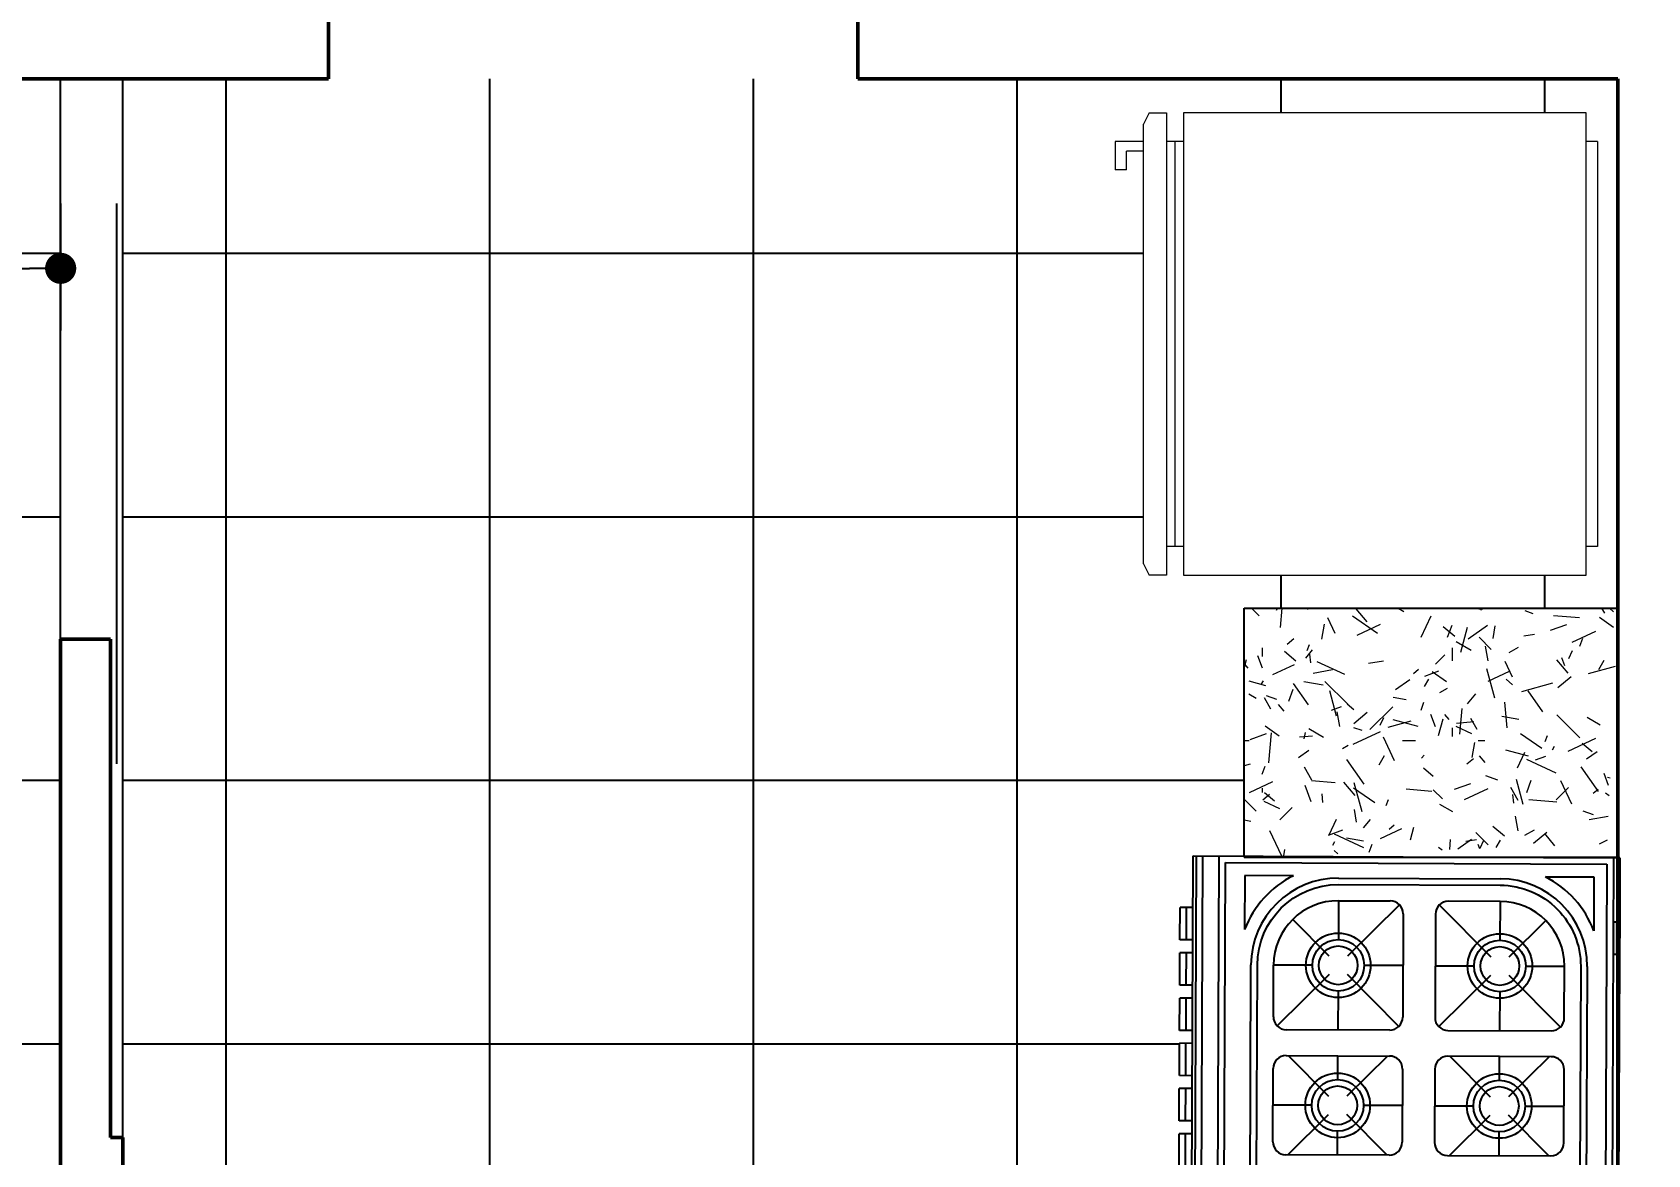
# Model space of a CAD drawing. Header units: millimetres. Extents: x 124972 to 152645, y 1647 to 10452.
# Drawn here: x 152114.9 to 152374.2, y 8745.2 to 8925.5 of the extents above; entities that cross this region are included whole.
import ezdxf

# ---------------------------------------------------------------- set-up
doc = ezdxf.new("R2010")
doc.units = ezdxf.units.MM
for name, color, linetype in [('ACESSORIOS', 2, 'Continuous'), ('COZINHA', 2, 'Continuous'), ('PAREDES', 5, 'Continuous'), ('Piso', 55, 'Continuous'), ('PN010', 1, 'Continuous')]:
    doc.layers.add(name, color=color, linetype=linetype)
for name, color, linetype, lineweight in [('Hachura', 1, 'Continuous', 9), ('Parede Baixa', 5, 'Continuous', 50), ('Pilares Sub-solo', 7, 'Continuous', 70)]:
    doc.layers.add(name, color=color, linetype=linetype, lineweight=lineweight)
doc.styles.add('Valéria', font='romantic.ttf', dxfattribs={"height": 10})
doc.dimstyles.new('Cota - 50', dxfattribs={"dimtxt": 10, "dimasz": 5, "dimexe": 10, "dimexo": 20, "dimgap": 5, "dimtad": 1, "dimtxsty": 'Valéria', "dimblk": 'DOT', "dimcen": 0, "dimclrd": 12, "dimclre": 12, "dimclrt": 2, "dimazin": 2, "dimtfac": 1, "dimtix": 1, "dimtmove": 0, "dimatfit": 3, "dimldrblk": 'DOT', "dimfxl": 1, "dimarcsym": 0})
pattern_1 = [(359.9999999999999, (0, 0), (2.842170943040401e-14, 42.33333333333334), []), (90, (0, 0), (-42.33333333333333, 3.197442310920451e-14), [])]

# ---------------------------------------------------------------- blocks, each defined once
blk = doc.blocks.new('gel')
at = {"layer": 'Hachura'}
for p, q in [((33132.79045288717, 7050.491495245035), (33203.79045288717, 7050.491495245035)), ((33132.79045288717, 7050.491495245035), (33132.79045288717, 7048.491495245035)), ((33203.79045288717, 7050.491495245035), (33203.79045288717, 7048.491495245035)), ((33208.79045288717, 7048.491495245035), (33127.79045288717, 7048.491495245035)), ((33127.79045288717, 7048.491495245035), (33127.79045288717, 6977.991495245033)), ((33208.79045288717, 7039.491495245035), (33208.79045288717, 7048.491495245035)), ((33208.79045288717, 6977.991495245033), (33208.79045288717, 7039.491495245035)), ((33127.79045288717, 6977.991495245033), (33132.79045288717, 6977.991495245033)), ((33132.79045288717, 6977.991495245033), (33203.79045288717, 6977.991495245033)), ((33132.79045288717, 6977.991495245033), (33132.79045288717, 6974.991495245033)), ((33203.79045288717, 6977.991495245033), (33208.79045288717, 6977.991495245033)), ((33203.79045288717, 6977.991495245033), (33203.79045288717, 6974.991495245033)), ((33127.79045288717, 6971.991495245033), (33127.79045288717, 6974.991495245033)), ((33127.79045288717, 6974.991495245033), (33208.79045288717, 6974.991495245033)), ((33132.79045288717, 6976.491495245033), (33203.79045288717, 6976.491495245033)), ((33208.79045288717, 6974.991495245033), (33208.79045288717, 6971.991495245033)), ((33127.79045288717, 6971.991495245033), (33129.79045288717, 6970.991495245033)), ((33206.79045288717, 6970.991495245033), (33129.79045288717, 6970.991495245033)), ((33134.50524871211, 6970.991495245033), (33134.50524871211, 6967.991495245033)), ((33206.79045288717, 6970.991495245033), (33208.79045288717, 6971.991495245033)), ((33132.79045288717, 6965.991495245033), (33137.79045288717, 6965.991495245033)), ((33137.79045288717, 6967.991495245033), (33134.50524871211, 6967.991495245035)), ((33137.79045288717, 6967.991495245035), (33137.79045288717, 6965.991495245033))]:
    blk.add_line(p, q, dxfattribs=at)
blk.add_lwpolyline([(33132.80784896847, 6970.991495245033), (33132.79045288717, 6968.991495245033), (33132.79045288717, 6965.991495245033)], dxfattribs=at)
blk = doc.blocks.new('6-PL')
at = {"layer": 'COZINHA'}
h = blk.add_hatch(color=1, dxfattribs=at)
h.dxf.hatch_style = 1
h.paths.add_polyline_path([(-69.0000000000001, -3.000000000000056), (-69.00000000000023, -4.000000000000049), (-64.00000000000023, -4.000000000000045), (-64.0000000000001, -3.000000000000056)])
h.paths.add_polyline_path([(-16.99999999999999, -3), (-16.99999999999988, -4.000000000000011), (-11.99999999999987, -4.000000000000007), (-12, -3)])
at = {"layer": 'COZINHA', "color": 15}
for p, q in [((-79.0000000000001, -3.000000000000056), (-69.00000000000017, -3.000000000000056)), ((-79.0000000000001, -3.000000000000056), (-79.00000000000004, -4.000000000000056)), ((-64.0000000000001, -3.000000000000056), (-17, -2.999999999994713)), ((-12, -3), (-2, -3)), ((-2, -3), (-1.999999999999943, -3.999999999999943)), ((-76.00000000000013, -6.999999999999829), (-67.64389224171816, -6.999999999999829)), ((-76.00000000000013, -14.50794101219895), (-76.00000000000013, -6.999999999999829)), ((-5, -6.999999999999829), (-13.35610775828195, -6.999999999999829)), ((-5, -14.50794101219895), (-5, -6.999999999999829)), ((-76.00000000000013, -53.49205898780104), (-76.00000000000013, -61.00000000000017)), ((-5, -53.49205898780104), (-5, -61.00000000000017)), ((-76.00000000000013, -61.00000000000017), (-67.64389224171816, -61.00000000000017)), ((-5, -61.00000000000017), (-13.35610775828195, -61.00000000000017)), ((-2.000000000000056, -67.5), (-79.00000000000004, -67.50000000000007)), ((-2.000000000000056, -68.5), (-79.00000000000004, -68.50000000000004))]:
    blk.add_line(p, q, dxfattribs=at)
at = {"layer": 'COZINHA', "color": 1}
for p, q in [((-79.0000000000001, -4.000000000000056), (-2, -4)), ((-69.00000000000017, -3.000000000000056), (-64.0000000000001, -3.000000000000056)), ((-69.0000000000001, -3), (-69.00000000000023, -4)), ((-64.0000000000001, -3), (-64.00000000000023, -4)), ((-17, -3), (-12, -3)), ((-17, -3), (-16.99999999999988, -4)), ((-12, -3), (-11.99999999999988, -4)), ((-78.0000000000001, -4.999999999999772), (-2.999999999999943, -4.999999999999829)), ((-78.0000000000001, -64.0000000000001), (-78.0000000000001, -4.999999999999772)), ((-2.999999999999943, -4.999999999999829), (-3.000000000000113, -64)), ((-62.16666666666679, -7.999999999999943), (-18.83333333333343, -7.999999999999943)), ((-62.16666666666679, -17.50000000000017), (-62.16666666666679, -11.49999999999994)), ((-54.16666666666679, -11.49999999999994), (-62.16666666666679, -11.49999999999994)), ((-60.75245310429369, -20.08578643762684), (-52.75245310429369, -12.08578643762683)), ((-34.83333333333337, -11.49999999999994), (-46.16666666666675, -11.49999999999994)), ((-40.50000000000011, -17.50000000000023), (-40.50000000000011, -11.49999999999983)), ((-20.24754689570654, -20.08578643762684), (-28.24754689570653, -12.08578643762683)), ((-26.83333333333343, -11.49999999999994), (-18.83333333333343, -11.49999999999994)), ((-18.83333333333343, -17.50000000000034), (-18.83333333333343, -11.49999999999994)), ((-63.58088022903991, -20.08578643762684), (-69.23773447853229, -14.42893218813447)), ((-52.16666666666679, -29.49999999999994), (-52.16666666666679, -13.49999999999994)), ((-48.16666666666675, -13.49999999999994), (-48.16666666666679, -29.5)), ((-48.16666666666679, -13.83333333333337), (-41.91421356237322, -20.08578643762695)), ((-32.83333333333343, -13.83333333333337), (-39.08578643762701, -20.08578643762695)), ((-32.83333333333343, -29.5), (-32.83333333333337, -13.49999999999994)), ((-28.83333333333343, -29.49999999999994), (-28.83333333333343, -13.49999999999994)), ((-17.41911977096032, -20.08578643762684), (-11.76226552146795, -14.42893218813447)), ((-75.6666666666668, -46.50000000000005), (-75.6666666666668, -21.49999999999995)), ((-72.1666666666668, -21.49999999999995), (-72.1666666666668, -29.49999999999994)), ((-72.1666666666668, -21.49999999999995), (-66.1666666666668, -21.49999999999995)), ((-58.16666666666679, -21.49999999999995), (-52.16666666666679, -21.49999999999995)), ((-44.50000000000017, -21.49999999999983), (-48.16666666666675, -21.49999999999983)), ((-32.83333333333337, -21.49999999999983), (-36.50000000000017, -21.49999999999983)), ((-22.83333333333349, -21.49999999999995), (-28.83333333333343, -21.49999999999995)), ((-8.833333333333428, -21.49999999999995), (-14.83333333333348, -21.49999999999995)), ((-8.833333333333428, -21.49999999999995), (-8.833333333333428, -29.49999999999994)), ((-5.333333333333428, -21.49999999999995), (-5.333333333333428, -46.50000000000005)), ((-71.5808802290399, -30.91421356237305), (-63.58088022903991, -22.91421356237305)), ((-52.75245310429369, -30.91421356237305), (-60.75245310429369, -22.91421356237305)), ((-48.16666666666679, -29.16666666666652), (-41.91421356237322, -22.91421356237294)), ((-32.83333333333343, -29.16666666666652), (-39.08578643762701, -22.91421356237294)), ((-28.24754689570653, -30.91421356237305), (-20.24754689570654, -22.91421356237305)), ((-9.41911977096032, -30.91421356237305), (-17.41911977096032, -22.91421356237305)), ((-62.16666666666679, -31.49999999999995), (-62.16666666666679, -25.50000000000017)), ((-40.50000000000011, -31.49999999999983), (-40.50000000000011, -25.50000000000023)), ((-18.83333333333343, -31.49999999999995), (-18.83333333333343, -25.50000000000034)), ((-70.1666666666668, -31.49999999999995), (-54.16666666666679, -31.49999999999995)), ((-46.16666666666679, -31.5), (-34.83333333333343, -31.5)), ((-10.83333333333343, -31.49999999999995), (-26.83333333333343, -31.49999999999995)), ((-71.5808802290399, -37.08578643762695), (-63.58088022903991, -45.08578643762695)), ((-70.1666666666668, -36.50000000000006), (-54.16666666666679, -36.50000000000006)), ((-62.16666666666679, -36.50000000000006), (-62.16666666666679, -42.50000000000006)), ((-52.75245310429369, -37.08578643762695), (-60.75245310429369, -45.08578643762695)), ((-46.16666666666679, -36.50000000000011), (-34.83333333333343, -36.50000000000011)), ((-40.50000000000011, -36.50000000000029), (-40.50000000000011, -42.49999999999988)), ((-28.24754689570653, -37.08578643762695), (-20.24754689570654, -45.08578643762695)), ((-10.83333333333343, -36.50000000000006), (-26.83333333333343, -36.50000000000006)), ((-18.83333333333343, -36.50000000000006), (-18.83333333333343, -42.50000000000023)), ((-9.41911977096032, -37.08578643762695), (-17.41911977096032, -45.08578643762695)), ((-72.1666666666668, -46.50000000000005), (-72.1666666666668, -38.50000000000006)), ((-52.16666666666679, -38.50000000000006), (-52.16666666666679, -54.50000000000006)), ((-48.16666666666675, -54.50000000000017), (-48.16666666666679, -38.50000000000012)), ((-48.16666666666679, -38.8333333333336), (-41.91421356237322, -45.08578643762717)), ((-32.83333333333343, -38.8333333333336), (-39.08578643762701, -45.08578643762717)), ((-32.83333333333343, -38.50000000000012), (-32.83333333333337, -54.50000000000017)), ((-28.83333333333343, -38.50000000000006), (-28.83333333333343, -54.50000000000006)), ((-8.833333333333428, -46.50000000000005), (-8.833333333333428, -38.50000000000006)), ((-72.1666666666668, -46.50000000000005), (-66.1666666666668, -46.50000000000005)), ((-58.16666666666679, -46.50000000000005), (-52.16666666666679, -46.50000000000005)), ((-44.50000000000017, -46.50000000000028), (-48.16666666666675, -46.50000000000028)), ((-32.83333333333337, -46.50000000000028), (-36.50000000000017, -46.50000000000028)), ((-22.83333333333349, -46.50000000000005), (-28.83333333333343, -46.50000000000005)), ((-8.833333333333428, -46.50000000000005), (-14.83333333333348, -46.50000000000005)), ((-63.58088022903991, -47.91421356237315), (-69.23773447853229, -53.57106781186553)), ((-60.75245310429369, -47.91421356237315), (-52.75245310429369, -55.91421356237315)), ((-48.16666666666679, -54.16666666666675), (-41.91421356237322, -47.91421356237315)), ((-32.83333333333343, -54.16666666666675), (-39.08578643762701, -47.91421356237315)), ((-20.24754689570654, -47.91421356237315), (-28.24754689570653, -55.91421356237315)), ((-17.41911977096032, -47.91421356237315), (-11.76226552146795, -53.57106781186553)), ((-62.16666666666679, -50.50000000000006), (-62.16666666666679, -56.50000000000005)), ((-40.50000000000011, -50.49999999999989), (-40.50000000000011, -56.50000000000028)), ((-18.83333333333343, -50.50000000000022), (-18.83333333333343, -56.50000000000005)), ((-54.16666666666679, -56.50000000000005), (-62.16666666666679, -56.50000000000005)), ((-34.83333333333337, -56.50000000000017), (-46.16666666666675, -56.50000000000017)), ((-26.83333333333343, -56.50000000000005), (-18.83333333333343, -56.50000000000005)), ((-18.83333333333343, -60.00000000000006), (-62.16666666666679, -60.00000000000006)), ((-3.000000000000113, -64), (-78.0000000000001, -64.0000000000001)), ((-66.00000000000004, -70.00000000000007), (-71.00000000000004, -70.00000000000007)), ((-59.00000000000005, -70.0000000000001), (-64.00000000000004, -70.00000000000007)), ((-52.00000000000006, -70.0000000000001), (-57.00000000000006, -70.0000000000001)), ((-45.00000000000011, -70.00000000000007), (-50.00000000000006, -70.0000000000001)), ((-38.00000000000006, -70), (-43.00000000000011, -70.00000000000007)), ((-31.00000000000006, -70), (-36.00000000000006, -70)), ((-15.00000000000006, -70.00000000000007), (-10.00000000000005, -70.00000000000007))]:
    blk.add_line(p, q, dxfattribs=at)
at = {"layer": 'COZINHA', "color": 2}
for p, q in [((-79.00000000000004, -69.00000000000004), (-79.00000000000004, -4.000000000000056)), ((-1.999999999999943, -3.999999999999943), (-2.000000000000056, -69)), ((-2.000000000000056, -65), (-79.00000000000004, -65.00000000000007)), ((-2.000000000000056, -69), (-79.00000000000004, -69.00000000000004)), ((-71.00000000000004, -69.00000000000004), (-71.00000000000004, -71.00000000000004)), ((-66.00000000000004, -69.00000000000004), (-66.00000000000004, -71.00000000000004)), ((-64.00000000000004, -69.00000000000004), (-64.00000000000004, -71.00000000000004)), ((-64.00000000000004, -69.00000000000004), (-64.00000000000004, -71.00000000000004)), ((-59.00000000000005, -69.00000000000004), (-59.00000000000005, -71.00000000000004)), ((-57.00000000000006, -69.00000000000004), (-57.00000000000006, -71.00000000000004)), ((-52.00000000000006, -69.00000000000004), (-52.00000000000006, -71.00000000000004)), ((-50.00000000000006, -69.00000000000004), (-50.00000000000006, -71.00000000000004)), ((-45.00000000000006, -69.00000000000004), (-45.00000000000006, -71.00000000000004)), ((-43.00000000000006, -69.00000000000004), (-43.00000000000006, -71.00000000000004)), ((-38.00000000000006, -69.00000000000004), (-38.00000000000006, -71.00000000000004)), ((-36.00000000000006, -69.00000000000004), (-36.00000000000006, -71.00000000000004)), ((-31.00000000000006, -69.00000000000004), (-31.00000000000006, -71.00000000000004)), ((-15.00000000000006, -69.00000000000004), (-15.00000000000006, -71.00000000000004)), ((-10.00000000000005, -69.00000000000004), (-10.00000000000005, -71.00000000000004)), ((-66.00000000000004, -71.00000000000004), (-71.00000000000004, -71.00000000000004)), ((-59.00000000000005, -71.00000000000013), (-64.00000000000004, -71.00000000000004)), ((-52.00000000000006, -71.00000000000013), (-57.00000000000006, -71.00000000000013)), ((-45.00000000000011, -71.00000000000004), (-50.00000000000006, -71.00000000000013)), ((-38.00000000000006, -71), (-43.00000000000011, -71.00000000000004)), ((-31.00000000000006, -71), (-36.00000000000006, -71)), ((-15.00000000000006, -71.00000000000004), (-10.00000000000005, -71.00000000000004))]:
    blk.add_line(p, q, dxfattribs=at)
at = {"layer": 'COZINHA', "color": 15}
blk.add_lwpolyline([(-62.16666666666679, -59.00000000000005, -0.4142135623730951), (-74.6666666666668, -46.50000000000005), (-74.6666666666668, -21.49999999999995, -0.4142135623730951), (-62.16666666666679, -8.999999999999943), (-18.83333333333343, -8.999999999999943, -0.4142135623730951), (-6.333333333333428, -21.49999999999995), (-6.333333333333428, -46.50000000000005, -0.4142135623730951), (-18.83333333333343, -59.00000000000005)], format="xyb", close=True, dxfattribs=at)
for centre in [(-62.16666666666679, -21.50000000000017), (-40.50000000000017, -21.50000000000023), (-18.83333333333348, -21.50000000000034), (-62.16666666666679, -46.50000000000005), (-40.50000000000017, -46.50000000000011), (-18.83333333333348, -46.50000000000022)]:
    blk.add_circle(centre, 5, dxfattribs=at)
at = {"layer": 'COZINHA', "color": 1}
for centre, radius in [((-62.16666666666679, -21.50000000000017), 4), ((-62.16666666666679, -21.50000000000017), 3), ((-40.50000000000017, -21.50000000000023), 4), ((-40.50000000000017, -21.50000000000023), 3), ((-18.83333333333348, -21.50000000000034), 4), ((-18.83333333333348, -21.50000000000034), 3), ((-62.16666666666679, -46.50000000000005), 4), ((-62.16666666666679, -46.50000000000005), 3), ((-40.50000000000017, -46.50000000000011), 4), ((-40.50000000000017, -46.50000000000011), 3), ((-18.83333333333348, -46.50000000000022), 4), ((-18.83333333333348, -46.50000000000022), 3)]:
    blk.add_circle(centre, radius, dxfattribs=at)
at = {"layer": 'COZINHA', "color": 15}
for centre, start, end in [((-62.16666666666679, -21.49999999999995), 110.6935412311843, 153.1856820380514), ((-18.83333333333331, -21.49999999999995), 26.81431796194855, 69.30645876881567), ((-62.16666666666679, -46.50000000000005), 206.8143179619485, 249.3064587688157), ((-18.83333333333331, -46.50000000000005), 290.6935412311843, 333.1856820380515)]:
    blk.add_arc(centre, 15.5, start, end, dxfattribs=at)
at = {"layer": 'COZINHA', "color": 1}
for centre, radius, start, end in [((-62.16666666666679, -21.49999999999995), 13.5, 90, 180), ((-18.83333333333343, -21.49999999999995), 13.5, 0, 90), ((-62.16666666666679, -21.49999999999995), 10, 90, 180), ((-54.16666666666679, -13.49999999999994), 2, 0, 90), ((-46.16666666666675, -13.49999999999994), 2, 90, 180), ((-34.83333333333337, -13.49999999999994), 2, 0, 90), ((-26.83333333333343, -13.49999999999994), 2, 90, 180), ((-18.83333333333343, -21.49999999999995), 10, 0, 90), ((-70.1666666666668, -29.49999999999994), 2, 180, 270), ((-54.16666666666679, -29.49999999999994), 2, 270, 0), ((-46.16666666666679, -29.5), 2, 180, 270), ((-34.83333333333343, -29.5), 2, 270, 0), ((-26.83333333333343, -29.49999999999994), 2, 180, 270), ((-10.83333333333343, -29.49999999999994), 2, 270, 0), ((-70.1666666666668, -38.50000000000006), 2, 90, 180), ((-54.16666666666679, -38.50000000000006), 2, 0, 90), ((-46.16666666666679, -38.50000000000012), 2, 90, 180), ((-34.83333333333343, -38.50000000000012), 2, 0, 90), ((-26.83333333333343, -38.50000000000006), 2, 90, 180), ((-10.83333333333343, -38.50000000000006), 2, 0, 90), ((-62.16666666666679, -46.50000000000005), 13.5, 180, 270), ((-62.16666666666679, -46.50000000000005), 10, 180, 270), ((-18.83333333333343, -46.50000000000005), 13.5, 270, 0), ((-18.83333333333343, -46.50000000000005), 10, 270, 0), ((-54.16666666666679, -54.50000000000006), 2, 270, 0), ((-46.16666666666675, -54.50000000000017), 2, 180, 270), ((-34.83333333333337, -54.50000000000017), 2, 270, 0), ((-26.83333333333343, -54.50000000000006), 2, 180, 270)]:
    blk.add_arc(centre, radius, start, end, dxfattribs=at)
blk = doc.blocks.new('Fogão 6 Planta 04')
at = {"layer": 'PAREDES', "xscale": -1}
blk.add_blockref('6-PL', (340.7625953947037, 314.374914180389), dxfattribs=at)
blk = doc.blocks.new('_Dot')
at = {"color": 0, "linetype": 'ByBlock', "lineweight": -2}
blk.add_line((-0.5, 0), (-1, 0), dxfattribs=at)
at = {"color": 0, "linetype": 'ByBlock', "const_width": 0.5}
blk.add_lwpolyline([(-0.25, 0, 1), (0.25, 0, 1)], format="xyb", close=True, dxfattribs=at)
blk = doc.blocks.new('*D1199')
at = {"color": 12, "lineweight": -2, "transparency": 16777216}
for p, q in [((151977.4450232016, 8898.006106727044), (151977.4450232016, 8877.59349350509)), ((152119.4450232015, 8898.006106727027), (152119.4450232015, 8877.59349350509)), ((151982.4450232016, 8887.59349350509), (152114.4450232015, 8887.59349350509))]:
    blk.add_line(p, q, dxfattribs=at)
at = {"layer": 'Defpoints', "color": 0, "transparency": 16777216}
for p in [(151977.4450232016, 8918.006106727044), (152119.4450232015, 8918.006106727027), (152119.4450232015, 8887.59349350509)]:
    blk.add_point(p, dxfattribs=at)
at = {"color": 12, "lineweight": -2, "transparency": 16777216, "xscale": 5, "yscale": 5, "zscale": 5, "rotation": 180}
blk.add_blockref('_Dot', (151977.4450232016, 8887.59349350509), dxfattribs=at)
at = {"color": 12, "lineweight": -2, "transparency": 16777216, "xscale": 5, "yscale": 5, "zscale": 5}
blk.add_blockref('_Dot', (152119.4450232015, 8887.59349350509), dxfattribs=at)
at = {"color": 2, "transparency": 16777216, "insert": (152048.4450232016, 8897.59349350509), "char_height": 10, "attachment_point": 5, "style": 'Valéria'}
blk.add_mtext('142', dxfattribs=at)

msp = doc.modelspace()

# ---------------------------------------------------------------- hatches: boundary and pattern name
at = {"layer": 'Hachura', "transparency": 33554687}
h = msp.add_hatch(dxfattribs=at)
h.set_pattern_fill('TEXTURED', color=55, scale=34.66666666666666, angle=540, pattern_type=2)
h.set_pattern_definition([(180, (140472.2759062171, -6785.529274455153), (-15.25333333333338, -26.34666666666664), [1.386666666666666, -23.22666666666667, 1.04, -10.05333333333333, 2.08, -24.61333333333333]), (184.9999999999998, (140487.8759062171, -6798.009274455135), (-13.65014946494983, -26.94555823272954), [2.77333333333333, -23.22666666666665, 2.079999999999997, -10.05333333333332, 4.159999999999994, -24.61333333333331]), (189.9999999999998, (140478.8625728837, -6799.742607788472), (-9.322575796618336, -32.97311737469169), [2.426666666666658, -5.893333333333316, 3.119999999999991, -18.37333333333326, 1.733333333333329, -22.87999999999993]), (194.9999999999997, (140485.1025728837, -6802.862607788467), (-7.80080410363073, -31.16077430579636), [4.853333333333326, -5.893333333333326, 5.199999999999992, -18.3733333333333, 3.813333333333329, -22.87999999999997]), (199.9999999999999, (140482.3292395504, -6788.649274455149), (-15.42331018906423, -25.53503372342304), [2.773333333333321, -19.06666666666657, 2.426666666666654, -14.21333333333328, 1.733333333333327, -11.09333333333328]), (204.9999999999998, (140477.4759062171, -6783.795941121816), (-17.28534427930406, -25.27298394710001), [3.813333333333329, -19.06666666666663, 4.853333333333326, -14.21333333333332, 4.159999999999991, -11.09333333333332]), (209.9999999999998, (140472.2759062171, -6786.569274455132), (2.538669627436824, -29.35710477835261), [1.733333333333332, -11.43999999999999, 1.386666666666665, -16.98666666666665, 1.039999999999999, -22.53333333333331]), (214.9999999999998, (140487.8759062171, -6774.089274455151), (-2.579613639607711, -34.39280793879433), [3.813333333333331, -11.43999999999999, 2.773333333333331, -16.98666666666665, 2.079999999999998, -22.53333333333332]), (219.9999999999999, (140481.9825728837, -6794.195941121839), (-3.909928223617874, -25.00279662485648), [1.386666666666665, -15.25333333333332, 1.039999999999998, -9.706666666666655, 2.77333333333333, -17.67999999999997]), (224.9999999999998, (140481.9825728837, -6781.7159411218), (7.108780173528698, -34.07311876277577), [2.773333333333329, -15.25333333333332, 2.079999999999996, -9.706666666666651, 5.199999999999991, -17.67999999999997]), (229.9999999999999, (140476.7825728837, -6781.7159411218), (9.273086591574385, -27.24031486517826), [0.6933333333333331, -12.82666666666666, 1.733333333333333, -21.14666666666666, 2.079999999999999, -10.74666666666666]), (239.9999999999999, (140475.7425728837, -6784.142607788495), (11.49466123858791, -25.85066271897308), [1.733333333333329, -14.21333333333329, 0.6933333333333308, -16.63999999999992, 1.386666666666662, -12.82666666666663]), (244.9999999999999, (140488.2225728837, -6784.142607788495), (8.429678385509325, -36.06118858713445), [3.813333333333317, -14.21333333333327, 1.386666666666658, -16.63999999999987, 2.773333333333317, -12.8266666666666]), (249.9999999999999, (140479.5559062171, -6779.982607788463), (12.69866233773165, -24.91225796780569), [1.039999999999999, -6.586666666666662, 2.079999999999998, -11.09333333333332, 1.386666666666666, -15.25333333333332]), (255, (140492.0359062171, -6776.862607788467), (26.87634075249855, -26.94075963995462), [2.08, -6.586666666666666, 4.159999999999999, -11.09333333333333, 2.773333333333333, -15.25333333333333]), (259.9999999999999, (140477.8225728837, -6800.43594112183), (24.10088417461957, -19.03424760797158), [2.426666666666665, -15.25333333333333, 1.039999999999999, -18.02666666666666, 2.079999999999998, -16.98666666666665]), (264.9999999999999, (140474.7025728837, -6775.475941121809), (28.77624448004111, -17.13321200548522), [4.853333333333286, -15.25333333333324, 2.079999999999976, -18.02666666666648, 4.159999999999952, -16.98666666666648]), (270, (140475.7425728837, -6785.529274455153), (30.50666666666664, -12.82666666666671), [2.08, -10.74666666666667, 1.386666666666666, -21.14666666666666, 0.6933333333333332, -21.49333333333333]), (274.9999999999998, (140488.2225728837, -6798.009274455135), (32.59620091958621, -22.55153596761994), [4.159999999999995, -10.74666666666666, 1.386666666666665, -21.14666666666665, 1.386666666666665, -21.49333333333331]), (279.9999999999999, (140481.2892395504, -6796.275941121798), (28.65447970155014, -16.77234475525131), [2.426666666666664, -13.51999999999999, 2.079999999999997, -11.09333333333332, 2.426666666666664, -25.30666666666664]), (284.9999999999998, (140475.0492395504, -6802.515941121788), (30.0072469200255, -14.21111845831196), [4.85333333333332, -13.51999999999997, 4.159999999999986, -11.09333333333331, 4.85333333333332, -25.30666666666661]), (289.9999999999998, (140483.7159062171, -6776.515941121788), (27.78421726361853, -9.439864873281836), [2.773333333333328, -9.013333333333314, 1.386666666666664, -18.37333333333329, 2.079999999999995, -20.10666666666663]), (294.9999999999999, (140464.9959062171, -6776.515941121788), (28.50122836311433, -6.982389245192897), [5.199999999999998, -9.01333333333333, 2.773333333333332, -18.37333333333332, 4.159999999999997, -20.10666666666666]), (299.9999999999998, (140493.075906217, -6780.675941121821), (33.12399358499788, -3.292439838801963), [1.733333333333333, -23.22666666666666, 2.079999999999999, -10.74666666666666, 2.426666666666666, -14.21333333333333]), (304.9999999999999, (140489.955906217, -6783.795941121816), (37.63021468819955, -1.159160744297788), [3.813333333333333, -23.22666666666667, 4.159999999999999, -10.74666666666667, 4.853333333333333, -14.21333333333333]), (309.9999999999999, (140485.4492395504, -6773.049274455172), (32.25245308834045, -8.23519161255586), [1.039999999999994, -7.626666666666642, 1.38666666666666, -14.90666666666662, 2.773333333333321, -19.41333333333324]), (314.9999999999999, (140482.3292395504, -6776.169274455167), (37.25981332332314, -5.392867717849463), [2.08, -7.626666666666666, 2.773333333333333, -14.90666666666667, 5.199999999999999, -19.41333333333333]), (319.9999999999998, (140495.8492395504, -6800.782607788451), (25.49119173649572, 3.9526572592077), [2.079999999999982, -12.47999999999993, 2.426666666666649, -10.7466666666666, 1.386666666666658, -14.55999999999993]), (324.9999999999998, (140481.9825728837, -6778.942607788484), (26.83925175809924, 8.715074332495472), [4.159999999999993, -12.47999999999999, 4.853333333333327, -10.74666666666665, 2.77333333333333, -14.55999999999999]), (329.9999999999999, (140467.075906217, -6770.969274455156), (23.66866345916563, 13.95532765852374), [1.386666666666666, -9.70666666666666, 2.773333333333331, -21.49333333333332, 2.426666666666665, -19.75999999999998]), (334.9999999999999, (140470.1959062171, -6790.035941121807), (30.8453509882361, 12.00937643728941), [2.773333333333319, -9.706666666666612, 5.199999999999972, -21.49333333333322, 4.853333333333306, -19.75999999999989]), (339.9999999999999, (140489.955906217, -6790.382607788486), (27.49079075371655, 18.76953741695528), [2.079999999999994, -14.55999999999998, 1.733333333333331, -13.17333333333331, 1.386666666666664, -21.14666666666662]), (344.9999999999999, (140493.075906217, -6777.902607788505), (29.57151101933907, 23.3002671045681), [4.159999999999999, -14.56, 3.813333333333333, -13.17333333333333, 2.773333333333333, -21.14666666666666]), (349.9999999999999, (140487.8759062171, -6782.062607788479), (24.91886765856662, 19.54312130061107), [3.119999999999997, -11.43999999999999, 2.079999999999997, -15.59999999999999, 2.773333333333331, -15.25333333333332]), (354.9999999999999, (140472.2759062171, -6797.662607788456), (23.66460042609699, 27.85683115913806), [3.81333333333332, -11.43999999999995, 4.159999999999973, -15.59999999999995, 4.506666666666641, -15.25333333333328])])
edge = h.paths.add_edge_path()
edge.add_arc((152350.9407243972, 9012.41528663863), 1.300000000017462, 0, 360)
h.paths.add_polyline_path([(152309.4448295066, 8793.005930361296), (152367.7141257744, 8795.178532990134), (152369.4450232016, 8833.006106727029), (152309.4450232016, 8833.00610672703)])
h = msp.add_hatch(dxfattribs=at)
h.set_pattern_fill('TEXTURED', color=55, scale=34.66666666666666, angle=540, pattern_type=2)
h.set_pattern_definition([(180, (140472.2760999121, -6930.529098089421), (-15.25333333333338, -26.34666666666664), [1.386666666666666, -23.22666666666667, 1.04, -10.05333333333333, 2.08, -24.61333333333333]), (184.9999999999998, (140487.8760999121, -6943.009098089402), (-13.65014946494983, -26.94555823272954), [2.773333333333331, -23.22666666666665, 2.079999999999998, -10.05333333333333, 4.159999999999996, -24.61333333333332]), (189.9999999999998, (140478.8627665788, -6944.742431422739), (-9.322575796618336, -32.97311737469169), [2.426666666666658, -5.893333333333316, 3.119999999999991, -18.37333333333326, 1.733333333333329, -22.87999999999993]), (194.9999999999997, (140485.1027665788, -6947.862431422735), (-7.80080410363073, -31.16077430579636), [4.853333333333326, -5.893333333333326, 5.199999999999992, -18.3733333333333, 3.813333333333329, -22.87999999999997]), (199.9999999999999, (140482.3294332455, -6933.649098089416), (-15.42331018906423, -25.53503372342304), [2.773333333333321, -19.06666666666657, 2.426666666666654, -14.21333333333328, 1.733333333333327, -11.09333333333328]), (204.9999999999998, (140477.4760999121, -6928.795764756083), (-17.28534427930406, -25.27298394710001), [3.81333333333333, -19.06666666666664, 4.853333333333327, -14.21333333333332, 4.159999999999993, -11.09333333333332]), (209.9999999999998, (140472.2760999121, -6931.5690980894), (2.538669627436824, -29.35710477835261), [1.733333333333332, -11.43999999999999, 1.386666666666665, -16.98666666666665, 1.039999999999999, -22.53333333333331]), (214.9999999999998, (140487.8760999121, -6919.089098089418), (-2.579613639607711, -34.39280793879433), [3.813333333333332, -11.44, 2.773333333333332, -16.98666666666666, 2.079999999999999, -22.53333333333332]), (219.9999999999999, (140481.9827665788, -6939.195764756107), (-3.909928223617874, -25.00279662485648), [1.386666666666665, -15.25333333333332, 1.039999999999998, -9.706666666666655, 2.77333333333333, -17.67999999999997]), (224.9999999999998, (140481.9827665788, -6926.715764756067), (7.108780173528698, -34.07311876277577), [2.773333333333329, -15.25333333333332, 2.079999999999996, -9.706666666666651, 5.199999999999991, -17.67999999999997]), (229.9999999999999, (140476.7827665788, -6926.715764756067), (9.273086591574385, -27.24031486517826), [0.6933333333333331, -12.82666666666666, 1.733333333333333, -21.14666666666666, 2.079999999999999, -10.74666666666666]), (239.9999999999999, (140475.7427665788, -6929.142431422762), (11.49466123858791, -25.85066271897308), [1.733333333333329, -14.2133333333333, 0.693333333333331, -16.63999999999993, 1.386666666666662, -12.82666666666663]), (244.9999999999999, (140488.2227665788, -6929.142431422762), (8.429678385509325, -36.06118858713445), [3.813333333333317, -14.21333333333327, 1.386666666666658, -16.63999999999987, 2.773333333333317, -12.8266666666666]), (249.9999999999999, (140479.5560999121, -6924.98243142273), (12.69866233773165, -24.91225796780569), [1.039999999999999, -6.586666666666662, 2.079999999999998, -11.09333333333332, 1.386666666666666, -15.25333333333332]), (255, (140492.0360999121, -6921.862431422735), (26.87634075249855, -26.94075963995462), [2.08, -6.586666666666666, 4.159999999999999, -11.09333333333333, 2.773333333333333, -15.25333333333333]), (259.9999999999999, (140477.8227665788, -6945.435764756097), (24.10088417461957, -19.03424760797158), [2.426666666666665, -15.25333333333333, 1.039999999999999, -18.02666666666666, 2.079999999999998, -16.98666666666665]), (264.9999999999999, (140474.7027665788, -6920.475764756076), (28.77624448004111, -17.13321200548522), [4.853333333333288, -15.25333333333324, 2.079999999999977, -18.02666666666649, 4.159999999999954, -16.98666666666648]), (270, (140475.7427665788, -6930.529098089421), (30.50666666666664, -12.82666666666671), [2.08, -10.74666666666667, 1.386666666666666, -21.14666666666666, 0.6933333333333332, -21.49333333333333]), (274.9999999999998, (140488.2227665788, -6943.009098089402), (32.59620091958621, -22.55153596761994), [4.159999999999995, -10.74666666666666, 1.386666666666665, -21.14666666666665, 1.386666666666665, -21.49333333333331]), (279.9999999999999, (140481.2894332455, -6941.275764756065), (28.65447970155014, -16.77234475525131), [2.426666666666664, -13.51999999999999, 2.079999999999997, -11.09333333333332, 2.426666666666664, -25.30666666666664]), (284.9999999999998, (140475.0494332455, -6947.515764756055), (30.0072469200255, -14.21111845831196), [4.85333333333332, -13.51999999999997, 4.159999999999986, -11.09333333333331, 4.85333333333332, -25.30666666666661]), (289.9999999999998, (140483.7160999121, -6921.515764756055), (27.78421726361853, -9.439864873281836), [2.773333333333329, -9.013333333333318, 1.386666666666664, -18.3733333333333, 2.079999999999996, -20.10666666666663]), (294.9999999999999, (140464.9960999121, -6921.515764756055), (28.50122836311433, -6.982389245192897), [5.199999999999998, -9.01333333333333, 2.773333333333332, -18.37333333333332, 4.159999999999997, -20.10666666666666]), (299.9999999999998, (140493.0760999121, -6925.675764756088), (33.12399358499788, -3.292439838801963), [1.733333333333333, -23.22666666666666, 2.079999999999999, -10.74666666666666, 2.426666666666666, -14.21333333333333]), (304.9999999999999, (140489.9560999121, -6928.795764756083), (37.63021468819955, -1.159160744297788), [3.813333333333333, -23.22666666666667, 4.159999999999999, -10.74666666666667, 4.853333333333333, -14.21333333333333]), (309.9999999999999, (140485.4494332455, -6918.049098089439), (32.25245308834045, -8.23519161255586), [1.039999999999994, -7.626666666666642, 1.38666666666666, -14.90666666666662, 2.773333333333321, -19.41333333333324]), (314.9999999999999, (140482.3294332455, -6921.169098089435), (37.25981332332314, -5.392867717849463), [2.08, -7.626666666666666, 2.773333333333333, -14.90666666666667, 5.199999999999999, -19.41333333333333]), (319.9999999999998, (140495.8494332455, -6945.782431422718), (25.49119173649572, 3.9526572592077), [2.079999999999982, -12.47999999999993, 2.426666666666649, -10.7466666666666, 1.386666666666658, -14.55999999999993]), (324.9999999999998, (140481.9827665788, -6923.942431422751), (26.83925175809924, 8.715074332495472), [4.159999999999993, -12.47999999999999, 4.853333333333327, -10.74666666666665, 2.77333333333333, -14.55999999999999]), (329.9999999999999, (140467.0760999121, -6915.969098089423), (23.66866345916563, 13.95532765852374), [1.386666666666666, -9.70666666666666, 2.773333333333331, -21.49333333333332, 2.426666666666665, -19.75999999999998]), (334.9999999999999, (140470.1960999121, -6935.035764756074), (30.8453509882361, 12.00937643728941), [2.77333333333332, -9.706666666666615, 5.199999999999974, -21.49333333333323, 4.853333333333308, -19.75999999999989]), (339.9999999999999, (140489.9560999121, -6935.382431422753), (27.49079075371655, 18.76953741695528), [2.079999999999994, -14.55999999999998, 1.733333333333331, -13.17333333333331, 1.386666666666664, -21.14666666666662]), (344.9999999999999, (140493.0760999121, -6922.902431422772), (29.57151101933907, 23.3002671045681), [4.159999999999999, -14.56, 3.813333333333333, -13.17333333333333, 2.773333333333333, -21.14666666666666]), (349.9999999999999, (140487.8760999121, -6927.062431422746), (24.91886765856662, 19.54312130061107), [3.119999999999997, -11.43999999999999, 2.079999999999997, -15.59999999999999, 2.773333333333331, -15.25333333333332]), (354.9999999999999, (140472.2760999121, -6942.662431422723), (23.66460042609699, 27.85683115913806), [3.813333333333321, -11.43999999999995, 4.159999999999975, -15.59999999999995, 4.506666666666643, -15.25333333333328])])
edge = h.paths.add_edge_path()
edge.add_arc((152350.9409180923, 8867.415463004392), 1.300000000017462, 0, 360)
h.paths.add_polyline_path([(152309.4450232016, 8648.006106727029), (152367.7143194695, 8650.178709355867), (152369.4450232016, 8713.006106727029), (152309.4450232016, 8713.00610672703)])
at = {"layer": 'Piso'}
h = msp.add_hatch(dxfattribs=at)
h.set_pattern_fill('ANSI37', color=256, scale=13.33333333333333, angle=-45.00000000000004)
h.set_pattern_definition(pattern_1)
h.paths.add_polyline_path([(152175.4783547189, 8471.218546652184), (152179.3233658084, 8475.415845731932, -0.3051724882772501), (152169.9062500542, 8489.408092347185, -1), (152200.1134856765, 8489.408092347185, -0.3229103276794248), (152189.7815082555, 8475.078028880005), (152193.6618241941, 8471.218546652184)], flags=16)
h.paths.add_polyline_path([(152120.5739361079, 8472.416315276823), (152102.3904666326, 8472.416315276823), (152106.2354777222, 8476.61361435657, -0.3051724882772501), (152096.818361968, 8490.605860971824, -1), (152127.0255975903, 8490.605860971824, -0.3229103276794247), (152116.6936201692, 8476.275797504644)], flags=16)
h.paths.add_polyline_path([(152054.361035264, 8471.892894802157), (152036.1775657887, 8471.892894802157), (152040.0225768783, 8476.090193881904, -0.3051724882772501), (152030.605461124, 8490.082440497157, -1), (152060.8126967464, 8490.082440497157, -0.3229103276794247), (152050.4807193253, 8475.752377029978)], flags=16)
h.paths.add_polyline_path([(152485.8836334011, 8105.006106727031), (152485.6407372323, 8157.308925568565), (152488.8221649246, 8157.323700233041), (152489.0651297074, 8105.00610672703), (152567.4450232016, 8105.006106727036), (152567.4450232016, 8648.006106727029), (152484.4450232016, 8648.006106727038), (152484.4450232016, 8918.006106727036), (152384.4450232016, 8918.006106727044), (152384.4450232016, 8633.006106727036), (152311.4410769322, 8633.006106727038), (152311.4410769322, 8630.006106727038), (152127.4450232017, 8630.006106727042), (152127.4450232017, 8633.006106727044), (152119.4450232016, 8633.006106727044), (152119.4450232015, 8918.006106727027), (151977.4450232016, 8918.006106727022), (151980.2913761427, 8908.289974773208), (151982.124709476, 8908.289974773208), (151982.124709476, 8912.87330810654), (152052.249709476, 8912.87330810654), (152053.1663761427, 8911.039974773208), (152053.1663761427, 8844.778537612729), (152055.9163761427, 8844.778537612729), (152055.9163761427, 8847.789974773208), (152057.749709476, 8847.789974773208), (152057.749709476, 8843.20664143988), (152053.1663761427, 8843.20664143988), (152053.1663761427, 8838.62330810654), (151982.124709476, 8838.62330810654), (151980.2913761427, 8843.206641439872), (151977.4450232016, 8843.206641439872), (151977.4450232016, 8828.006106727022), (152037.4450232018, 8828.006106727029), (152037.4450232018, 8655.506106727036), (152067.3000232016, 8655.506106727036), (152067.3000232016, 8553.006106727036), (152277.4450232016, 8553.006106727044), (152277.4450232016, 8513.006106727036), (151977.4450232016, 8513.006106727036), (151977.4450232016, 8053.006106727036), (152009.4450232016, 8053.006106727036), (152009.4450232016, 8055.006106727036), (152462.4450232016, 8055.006106727036), (152462.4450232016, 8105.006106727029)])
h = msp.add_hatch(dxfattribs=at)
h.set_pattern_fill('ANSI37', color=256, scale=13.33333333333333, angle=-45.00000000000004)
h.set_pattern_definition(pattern_1)
h.paths.add_polyline_path([(152293.2940842233, 8906.414925848883), (152290.5440842233, 8906.414925848883), (152290.5440842233, 8903.403488688404), (152288.71075089, 8903.403488688404), (152288.71075089, 8907.98682202174), (152291.46075089, 8907.98682202174), (152293.2940842233, 8907.970875613883), (152293.2940842233, 8910.73682202174), (152294.21075089, 8912.570155355072), (152364.33575089, 8912.570155355072), (152369.4450232016, 8918.006106727044), (152129.4450232014, 8918.006106727027), (152129.4450232016, 8708.006106727036), (152309.4450232016, 8708.00610672703), (152309.4450232016, 8713.00610672703), (152300.9375989141, 8713.286965219808), (152300.9716423678, 8721.590895436473), (152298.8956598136, 8721.59940629989), (152298.9169369722, 8726.789362685307), (152300.9929195264, 8726.78085182189), (152301.0610064337, 8743.388712255222), (152298.9850238795, 8743.39722311864), (152299.0063010381, 8748.587179504057), (152301.0822835922, 8748.587179504057), (152301.0907944556, 8750.654651194805), (152299.0148119015, 8750.663162058223), (152299.03608906, 8755.85311844364), (152301.1120716142, 8755.85311844364), (152301.1205824776, 8757.920590134388), (152299.0445999235, 8757.929100997806), (152299.065877082, 8763.119057383221), (152301.1418596361, 8763.110546519803), (152301.1418596362, 8765.186529073972), (152299.0743879454, 8765.195039937389), (152299.095665104, 8770.384996322804), (152301.1716476581, 8770.376485459386), (152301.1801585215, 8772.452468013555), (152299.1041759674, 8772.460978876972), (152299.1254531259, 8777.650935262387), (152301.2014356801, 8777.64242439897), (152301.2099465435, 8779.718406953136), (152299.1339290975, 8779.718406953136), (152299.1552411479, 8784.91687420197), (152301.2312237021, 8784.908363338553), (152301.2652671557, 8793.21229355522), (152309.4450232016, 8793.21229355522), (152309.4450232016, 8833.00610672703), (152369.4450232016, 8833.006106727029), (152366.1690842233, 8842.903488688404), (152364.33575089, 8842.903488688404), (152364.33575089, 8838.320155355072), (152294.21075089, 8838.320155355072), (152293.2940842233, 8840.153488688404)])

# ---------------------------------------------------------------- linework, layer by layer
at = {"layer": 'ACESSORIOS'}
for p, q in [((152128.4450232015, 8808.006106727027), (152128.4450232015, 8898.006106727027)), ((152309.4450232016, 8833.00610672703), (152369.4450232016, 8833.006106727029)), ((152309.4450232016, 8793.00610672703), (152309.4450232016, 8833.00610672703)), ((152309.4450232016, 8793.00610672703), (152369.4450232016, 8793.006106727029))]:
    msp.add_line(p, q, dxfattribs=at)
at = {"layer": 'Parede Baixa'}
for p, q in [((152162.4450232016, 8933.006106727036), (152162.4450232016, 8918.006106727029)), ((152247.4450232016, 8933.006106727036), (152247.4450232016, 8918.006106727044)), ((151977.4450232016, 8918.006106727022), (152162.4450232016, 8918.006106727029)), ((152247.4450232016, 8918.006106727044), (152369.4450232016, 8918.006106727044)), ((152369.4450232016, 8648.006106727029), (152369.4450232016, 8918.006106727044)), ((152119.4450232016, 8633.006106727044), (152119.4450232015, 8828.006106727029)), ((152119.4450232015, 8828.006106727029), (152127.4450232015, 8828.006106727029)), ((152127.4450232016, 8748.006106727029), (152127.4450232015, 8828.006106727027)), ((152127.4450232016, 8748.006106727029), (152129.4450232015, 8748.006106727029)), ((152129.4450232017, 8633.006106727044), (152129.4450232016, 8748.006106727029))]:
    msp.add_line(p, q, dxfattribs=at)
at = {"layer": 'PN010'}
for p, q in [((152119.4450232015, 8828.006106727029), (152119.4450232015, 8918.006106727027)), ((152129.4450232016, 8748.006106727029), (152129.4450232014, 8918.006106727027))]:
    msp.add_line(p, q, dxfattribs=at)

# ---------------------------------------------------------------- block references
at = {"layer": 'Parede Baixa', "xscale": -1.038, "yscale": 1.038, "zscale": 1.038, "rotation": 269.7651069750453}
msp.add_blockref('Fogão 6 Planta 04', (152044.7819755628, 8358.546557280019), dxfattribs=at)
at = {"layer": 'Pilares Sub-solo', "xscale": 0.9166666666666667, "yscale": 0.9166666666666667, "zscale": 0.9166666666666667, "rotation": 270}
msp.add_blockref('gel', (145903.2185469154, 39279.71140383498), dxfattribs=at)

# ---------------------------------------------------------------- dimensions: what is measured, and where the dimension line sits
dim = msp.add_linear_dim(base=(152119.4450232015, 8887.59349350509), p1=(151977.4450232016, 8918.006106727044), p2=(152119.4450232015, 8918.006106727027), dimstyle='Cota - 50')
dim.commit()
dim.dimension.update_dxf_attribs({"geometry": '*D1199', "text_midpoint": (152048.4450232016, 8897.59349350509)})

doc.saveas('drawing.dxf')
